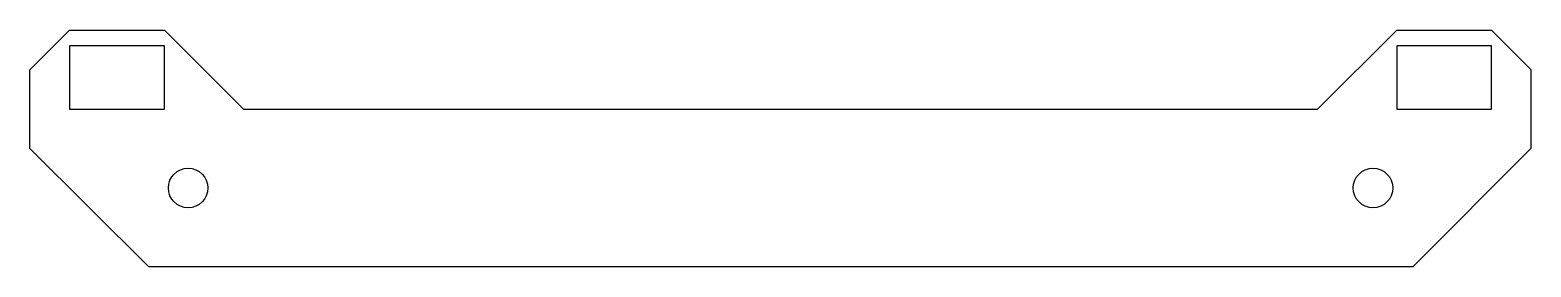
# Model space of a CAD drawing. Header units: millimetres. Extents: x -95 to 95, y -10 to 20.
import ezdxf

# ---------------------------------------------------------------- set-up
doc = ezdxf.new("R2010")
doc.units = ezdxf.units.MM
doc.layers.get('0').update_dxf_attribs({"linetype": 'CONTINUOUS'})

msp = doc.modelspace()

# ---------------------------------------------------------------- linework, layer by layer
for points in [[(-95.02, 14.97), (-90, 20), (-78, 20), (-68.01, 10), (67.99, 10), (78, 20), (89.99, 20), (95, 15), (95, 5), (80.03, -10), (-79.98, -10), (-95.02, 5)], [(-90, 10), (-78, 10), (-78, 18), (-90, 18)], [(78, 18), (78, 10), (90, 10), (90, 18)]]:
    msp.add_lwpolyline(points, close=True)
for centre in [(-75, 0), (75, 0)]:
    msp.add_circle(centre, 2.5)

doc.saveas('drawing.dxf')
